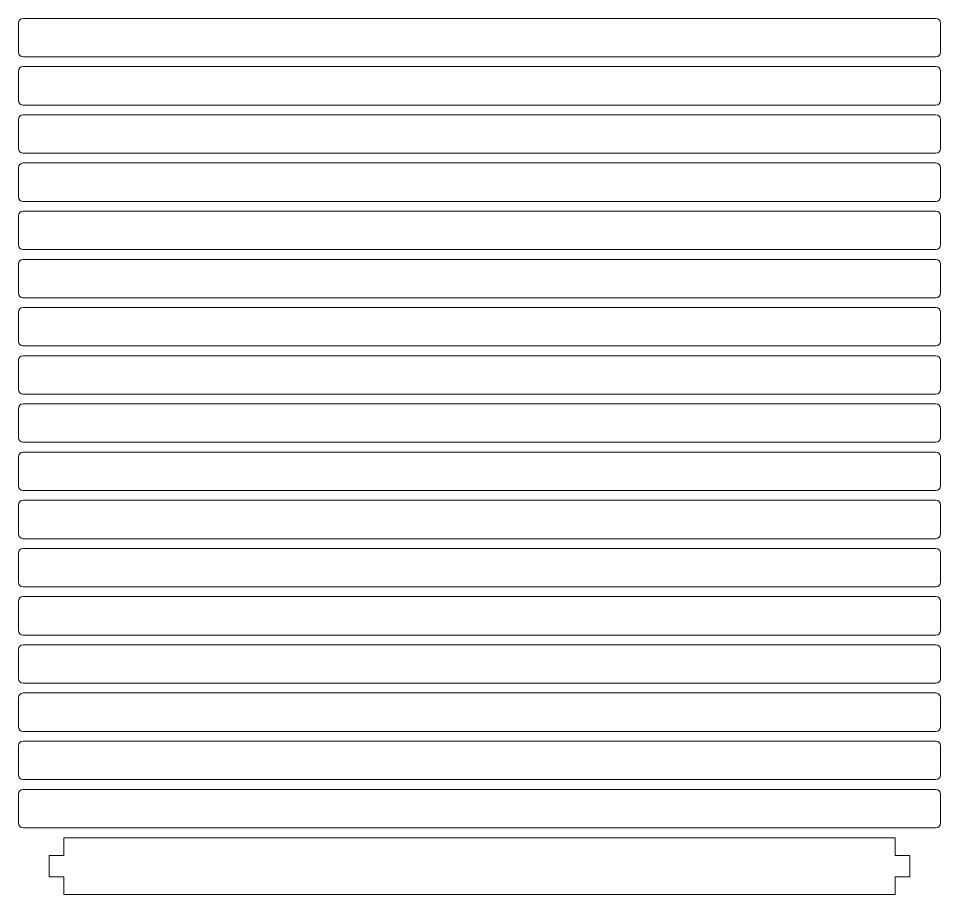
# Model space of a CAD drawing. Header units: millimetres. Extents: x -398 to 398, y -180 to 180.
# Drawn here: x -398.4 to -20.4, y -179.6 to 179.6 of the extents above; entities that cross this region are included whole.
import ezdxf

# ---------------------------------------------------------------- set-up
doc = ezdxf.new("R2010")
doc.units = ezdxf.units.MM
doc.header["$MEASUREMENT"] = 0
doc.layers.add('Camada 1', color=7, linetype='Continuous')

msp = doc.modelspace()

# ---------------------------------------------------------------- linework, layer by layer
at = {"layer": 'Camada 1', "color": 250, "lineweight": 20}
for points, knots in [([(-396.4686, 179.5683), (-396.4686, 179.5683), (-22.2486, 179.5683), (-22.2486, 179.5683), (-22.2486, 179.5683), (-21.2091, 179.5683), (-20.3586, 178.7179), (-20.3586, 177.6783), (-20.3586, 177.6783), (-20.3586, 177.6783), (-20.3586, 165.7083), (-20.3586, 165.7083), (-20.3586, 165.7083), (-20.3586, 164.6688), (-21.2091, 163.8183), (-22.2486, 163.8183), (-22.2486, 163.8183), (-22.2486, 163.8183), (-396.4686, 163.8183), (-396.4686, 163.8183), (-396.4686, 163.8183), (-397.5081, 163.8183), (-398.3586, 164.6688), (-398.3586, 165.7083), (-398.3586, 165.7083), (-398.3586, 165.7083), (-398.3586, 177.6783), (-398.3586, 177.6783), (-398.3586, 177.6783), (-398.3586, 178.7179), (-397.5081, 179.5683), (-396.4686, 179.5683)], [0, 0, 0, 0, 0.11111111, 0.11111111, 0.11111111, 0.11111111, 0.22222222, 0.22222222, 0.22222222, 0.22222222, 0.33333333, 0.33333333, 0.33333333, 0.33333333, 0.44444444, 0.44444444, 0.44444444, 0.44444444, 0.55555556, 0.55555556, 0.55555556, 0.55555556, 0.66666667, 0.66666667, 0.66666667, 0.66666667, 0.77777778, 0.77777778, 0.77777778, 0.77777778, 1, 1, 1, 1]), ([(-396.4686, 159.8178), (-396.4686, 159.8178), (-22.2486, 159.8178), (-22.2486, 159.8178), (-22.2486, 159.8178), (-21.2091, 159.8178), (-20.3586, 158.9674), (-20.3586, 157.9278), (-20.3586, 157.9278), (-20.3586, 157.9278), (-20.3586, 145.9578), (-20.3586, 145.9578), (-20.3586, 145.9578), (-20.3586, 144.9183), (-21.2091, 144.0678), (-22.2486, 144.0678), (-22.2486, 144.0678), (-22.2486, 144.0678), (-396.4686, 144.0678), (-396.4686, 144.0678), (-396.4686, 144.0678), (-397.5081, 144.0678), (-398.3586, 144.9183), (-398.3586, 145.9578), (-398.3586, 145.9578), (-398.3586, 145.9578), (-398.3586, 157.9278), (-398.3586, 157.9278), (-398.3586, 157.9278), (-398.3586, 158.9674), (-397.5081, 159.8178), (-396.4686, 159.8178)], [0, 0, 0, 0, 0.11111111, 0.11111111, 0.11111111, 0.11111111, 0.22222222, 0.22222222, 0.22222222, 0.22222222, 0.33333333, 0.33333333, 0.33333333, 0.33333333, 0.44444444, 0.44444444, 0.44444444, 0.44444444, 0.55555556, 0.55555556, 0.55555556, 0.55555556, 0.66666667, 0.66666667, 0.66666667, 0.66666667, 0.77777778, 0.77777778, 0.77777778, 0.77777778, 1, 1, 1, 1]), ([(-396.4686, 140.0673), (-396.4686, 140.0673), (-22.2486, 140.0673), (-22.2486, 140.0673), (-22.2486, 140.0673), (-21.2091, 140.0673), (-20.3586, 139.2169), (-20.3586, 138.1773), (-20.3586, 138.1773), (-20.3586, 138.1773), (-20.3586, 126.2073), (-20.3586, 126.2073), (-20.3586, 126.2073), (-20.3586, 125.1678), (-21.2091, 124.3173), (-22.2486, 124.3173), (-22.2486, 124.3173), (-22.2486, 124.3173), (-396.4686, 124.3173), (-396.4686, 124.3173), (-396.4686, 124.3173), (-397.5081, 124.3173), (-398.3586, 125.1678), (-398.3586, 126.2073), (-398.3586, 126.2073), (-398.3586, 126.2073), (-398.3586, 138.1773), (-398.3586, 138.1773), (-398.3586, 138.1773), (-398.3586, 139.2169), (-397.5081, 140.0673), (-396.4686, 140.0673)], [0, 0, 0, 0, 0.11111111, 0.11111111, 0.11111111, 0.11111111, 0.22222222, 0.22222222, 0.22222222, 0.22222222, 0.33333333, 0.33333333, 0.33333333, 0.33333333, 0.44444444, 0.44444444, 0.44444444, 0.44444444, 0.55555556, 0.55555556, 0.55555556, 0.55555556, 0.66666667, 0.66666667, 0.66666667, 0.66666667, 0.77777778, 0.77777778, 0.77777778, 0.77777778, 1, 1, 1, 1]), ([(-396.4686, 120.3168), (-396.4686, 120.3168), (-22.2486, 120.3168), (-22.2486, 120.3168), (-22.2486, 120.3168), (-21.2091, 120.3168), (-20.3586, 119.4664), (-20.3586, 118.4268), (-20.3586, 118.4268), (-20.3586, 118.4268), (-20.3586, 106.4568), (-20.3586, 106.4568), (-20.3586, 106.4568), (-20.3586, 105.4173), (-21.2091, 104.5668), (-22.2486, 104.5668), (-22.2486, 104.5668), (-22.2486, 104.5668), (-396.4686, 104.5668), (-396.4686, 104.5668), (-396.4686, 104.5668), (-397.5081, 104.5668), (-398.3586, 105.4173), (-398.3586, 106.4568), (-398.3586, 106.4568), (-398.3586, 106.4568), (-398.3586, 118.4268), (-398.3586, 118.4268), (-398.3586, 118.4268), (-398.3586, 119.4664), (-397.5081, 120.3168), (-396.4686, 120.3168)], [0, 0, 0, 0, 0.11111111, 0.11111111, 0.11111111, 0.11111111, 0.22222222, 0.22222222, 0.22222222, 0.22222222, 0.33333333, 0.33333333, 0.33333333, 0.33333333, 0.44444444, 0.44444444, 0.44444444, 0.44444444, 0.55555556, 0.55555556, 0.55555556, 0.55555556, 0.66666667, 0.66666667, 0.66666667, 0.66666667, 0.77777778, 0.77777778, 0.77777778, 0.77777778, 1, 1, 1, 1]), ([(-396.4686, 100.5663), (-396.4686, 100.5663), (-22.2486, 100.5663), (-22.2486, 100.5663), (-22.2486, 100.5663), (-21.2091, 100.5663), (-20.3586, 99.7159), (-20.3586, 98.6763), (-20.3586, 98.6763), (-20.3586, 98.6763), (-20.3586, 86.7063), (-20.3586, 86.7063), (-20.3586, 86.7063), (-20.3586, 85.6668), (-21.2091, 84.8163), (-22.2486, 84.8163), (-22.2486, 84.8163), (-22.2486, 84.8163), (-396.4686, 84.8163), (-396.4686, 84.8163), (-396.4686, 84.8163), (-397.5081, 84.8163), (-398.3586, 85.6668), (-398.3586, 86.7063), (-398.3586, 86.7063), (-398.3586, 86.7063), (-398.3586, 98.6763), (-398.3586, 98.6763), (-398.3586, 98.6763), (-398.3586, 99.7159), (-397.5081, 100.5663), (-396.4686, 100.5663)], [0, 0, 0, 0, 0.11111111, 0.11111111, 0.11111111, 0.11111111, 0.22222222, 0.22222222, 0.22222222, 0.22222222, 0.33333333, 0.33333333, 0.33333333, 0.33333333, 0.44444444, 0.44444444, 0.44444444, 0.44444444, 0.55555556, 0.55555556, 0.55555556, 0.55555556, 0.66666667, 0.66666667, 0.66666667, 0.66666667, 0.77777778, 0.77777778, 0.77777778, 0.77777778, 1, 1, 1, 1]), ([(-396.4686, 80.8158), (-396.4686, 80.8158), (-22.2486, 80.8158), (-22.2486, 80.8158), (-22.2486, 80.8158), (-21.2091, 80.8158), (-20.3586, 79.9654), (-20.3586, 78.9258), (-20.3586, 78.9258), (-20.3586, 78.9258), (-20.3586, 66.9558), (-20.3586, 66.9558), (-20.3586, 66.9558), (-20.3586, 65.9163), (-21.2091, 65.0658), (-22.2486, 65.0658), (-22.2486, 65.0658), (-22.2486, 65.0658), (-396.4686, 65.0658), (-396.4686, 65.0658), (-396.4686, 65.0658), (-397.5081, 65.0658), (-398.3586, 65.9163), (-398.3586, 66.9558), (-398.3586, 66.9558), (-398.3586, 66.9558), (-398.3586, 78.9258), (-398.3586, 78.9258), (-398.3586, 78.9258), (-398.3586, 79.9654), (-397.5081, 80.8158), (-396.4686, 80.8158)], [0, 0, 0, 0, 0.11111111, 0.11111111, 0.11111111, 0.11111111, 0.22222222, 0.22222222, 0.22222222, 0.22222222, 0.33333333, 0.33333333, 0.33333333, 0.33333333, 0.44444444, 0.44444444, 0.44444444, 0.44444444, 0.55555556, 0.55555556, 0.55555556, 0.55555556, 0.66666667, 0.66666667, 0.66666667, 0.66666667, 0.77777778, 0.77777778, 0.77777778, 0.77777778, 1, 1, 1, 1]), ([(-396.4686, 61.0653), (-396.4686, 61.0653), (-22.2486, 61.0653), (-22.2486, 61.0653), (-22.2486, 61.0653), (-21.2091, 61.0653), (-20.3586, 60.2149), (-20.3586, 59.1753), (-20.3586, 59.1753), (-20.3586, 59.1753), (-20.3586, 47.2053), (-20.3586, 47.2053), (-20.3586, 47.2053), (-20.3586, 46.1658), (-21.2091, 45.3153), (-22.2486, 45.3153), (-22.2486, 45.3153), (-22.2486, 45.3153), (-396.4686, 45.3153), (-396.4686, 45.3153), (-396.4686, 45.3153), (-397.5081, 45.3153), (-398.3586, 46.1658), (-398.3586, 47.2053), (-398.3586, 47.2053), (-398.3586, 47.2053), (-398.3586, 59.1753), (-398.3586, 59.1753), (-398.3586, 59.1753), (-398.3586, 60.2149), (-397.5081, 61.0653), (-396.4686, 61.0653)], [0, 0, 0, 0, 0.11111111, 0.11111111, 0.11111111, 0.11111111, 0.22222222, 0.22222222, 0.22222222, 0.22222222, 0.33333333, 0.33333333, 0.33333333, 0.33333333, 0.44444444, 0.44444444, 0.44444444, 0.44444444, 0.55555556, 0.55555556, 0.55555556, 0.55555556, 0.66666667, 0.66666667, 0.66666667, 0.66666667, 0.77777778, 0.77777778, 0.77777778, 0.77777778, 1, 1, 1, 1]), ([(-396.4686, 41.3148), (-396.4686, 41.3148), (-22.2486, 41.3148), (-22.2486, 41.3148), (-22.2486, 41.3148), (-21.2091, 41.3148), (-20.3586, 40.4644), (-20.3586, 39.4248), (-20.3586, 39.4248), (-20.3586, 39.4248), (-20.3586, 27.4548), (-20.3586, 27.4548), (-20.3586, 27.4548), (-20.3586, 26.4153), (-21.2091, 25.5648), (-22.2486, 25.5648), (-22.2486, 25.5648), (-22.2486, 25.5648), (-396.4686, 25.5648), (-396.4686, 25.5648), (-396.4686, 25.5648), (-397.5081, 25.5648), (-398.3586, 26.4153), (-398.3586, 27.4548), (-398.3586, 27.4548), (-398.3586, 27.4548), (-398.3586, 39.4248), (-398.3586, 39.4248), (-398.3586, 39.4248), (-398.3586, 40.4644), (-397.5081, 41.3148), (-396.4686, 41.3148)], [0, 0, 0, 0, 0.11111111, 0.11111111, 0.11111111, 0.11111111, 0.22222222, 0.22222222, 0.22222222, 0.22222222, 0.33333333, 0.33333333, 0.33333333, 0.33333333, 0.44444444, 0.44444444, 0.44444444, 0.44444444, 0.55555556, 0.55555556, 0.55555556, 0.55555556, 0.66666667, 0.66666667, 0.66666667, 0.66666667, 0.77777778, 0.77777778, 0.77777778, 0.77777778, 1, 1, 1, 1]), ([(-396.4686, 21.5643), (-396.4686, 21.5643), (-22.2486, 21.5643), (-22.2486, 21.5643), (-22.2486, 21.5643), (-21.2091, 21.5643), (-20.3586, 20.7139), (-20.3586, 19.6743), (-20.3586, 19.6743), (-20.3586, 19.6743), (-20.3586, 7.7043), (-20.3586, 7.7043), (-20.3586, 7.7043), (-20.3586, 6.6648), (-21.2091, 5.8143), (-22.2486, 5.8143), (-22.2486, 5.8143), (-22.2486, 5.8143), (-396.4686, 5.8143), (-396.4686, 5.8143), (-396.4686, 5.8143), (-397.5081, 5.8143), (-398.3586, 6.6648), (-398.3586, 7.7043), (-398.3586, 7.7043), (-398.3586, 7.7043), (-398.3586, 19.6743), (-398.3586, 19.6743), (-398.3586, 19.6743), (-398.3586, 20.7139), (-397.5081, 21.5643), (-396.4686, 21.5643)], [0, 0, 0, 0, 0.11111111, 0.11111111, 0.11111111, 0.11111111, 0.22222222, 0.22222222, 0.22222222, 0.22222222, 0.33333333, 0.33333333, 0.33333333, 0.33333333, 0.44444444, 0.44444444, 0.44444444, 0.44444444, 0.55555556, 0.55555556, 0.55555556, 0.55555556, 0.66666667, 0.66666667, 0.66666667, 0.66666667, 0.77777778, 0.77777778, 0.77777778, 0.77777778, 1, 1, 1, 1]), ([(-396.4686, 1.8138), (-396.4686, 1.8138), (-22.2486, 1.8138), (-22.2486, 1.8138), (-22.2486, 1.8138), (-21.2091, 1.8138), (-20.3586, 0.9634), (-20.3586, -0.0761), (-20.3586, -0.0761), (-20.3586, -0.0761), (-20.3586, -12.0461), (-20.3586, -12.0461), (-20.3586, -12.0461), (-20.3586, -13.0856), (-21.2091, -13.9361), (-22.2486, -13.9361), (-22.2486, -13.9361), (-22.2486, -13.9361), (-396.4686, -13.9361), (-396.4686, -13.9361), (-396.4686, -13.9361), (-397.5081, -13.9361), (-398.3586, -13.0856), (-398.3586, -12.0461), (-398.3586, -12.0461), (-398.3586, -12.0461), (-398.3586, -0.0761), (-398.3586, -0.0761), (-398.3586, -0.0761), (-398.3586, 0.9634), (-397.5081, 1.8138), (-396.4686, 1.8138)], [0, 0, 0, 0, 0.11111111, 0.11111111, 0.11111111, 0.11111111, 0.22222222, 0.22222222, 0.22222222, 0.22222222, 0.33333333, 0.33333333, 0.33333333, 0.33333333, 0.44444444, 0.44444444, 0.44444444, 0.44444444, 0.55555556, 0.55555556, 0.55555556, 0.55555556, 0.66666667, 0.66666667, 0.66666667, 0.66666667, 0.77777778, 0.77777778, 0.77777778, 0.77777778, 1, 1, 1, 1]), ([(-396.4686, -17.9366), (-396.4686, -17.9366), (-22.2486, -17.9366), (-22.2486, -17.9366), (-22.2486, -17.9366), (-21.2091, -17.9366), (-20.3586, -18.7871), (-20.3586, -19.8266), (-20.3586, -19.8266), (-20.3586, -19.8266), (-20.3586, -31.7966), (-20.3586, -31.7966), (-20.3586, -31.7966), (-20.3586, -32.8361), (-21.2091, -33.6866), (-22.2486, -33.6866), (-22.2486, -33.6866), (-22.2486, -33.6866), (-396.4686, -33.6866), (-396.4686, -33.6866), (-396.4686, -33.6866), (-397.5081, -33.6866), (-398.3586, -32.8361), (-398.3586, -31.7966), (-398.3586, -31.7966), (-398.3586, -31.7966), (-398.3586, -19.8266), (-398.3586, -19.8266), (-398.3586, -19.8266), (-398.3586, -18.7871), (-397.5081, -17.9366), (-396.4686, -17.9366)], [0, 0, 0, 0, 0.11111111, 0.11111111, 0.11111111, 0.11111111, 0.22222222, 0.22222222, 0.22222222, 0.22222222, 0.33333333, 0.33333333, 0.33333333, 0.33333333, 0.44444444, 0.44444444, 0.44444444, 0.44444444, 0.55555556, 0.55555556, 0.55555556, 0.55555556, 0.66666667, 0.66666667, 0.66666667, 0.66666667, 0.77777778, 0.77777778, 0.77777778, 0.77777778, 1, 1, 1, 1]), ([(-396.4686, -37.6871), (-396.4686, -37.6871), (-22.2486, -37.6871), (-22.2486, -37.6871), (-22.2486, -37.6871), (-21.2091, -37.6871), (-20.3586, -38.5376), (-20.3586, -39.5771), (-20.3586, -39.5771), (-20.3586, -39.5771), (-20.3586, -51.5471), (-20.3586, -51.5471), (-20.3586, -51.5471), (-20.3586, -52.5866), (-21.2091, -53.4371), (-22.2486, -53.4371), (-22.2486, -53.4371), (-22.2486, -53.4371), (-396.4686, -53.4371), (-396.4686, -53.4371), (-396.4686, -53.4371), (-397.5081, -53.4371), (-398.3586, -52.5866), (-398.3586, -51.5471), (-398.3586, -51.5471), (-398.3586, -51.5471), (-398.3586, -39.5771), (-398.3586, -39.5771), (-398.3586, -39.5771), (-398.3586, -38.5376), (-397.5081, -37.6871), (-396.4686, -37.6871)], [0, 0, 0, 0, 0.11111111, 0.11111111, 0.11111111, 0.11111111, 0.22222222, 0.22222222, 0.22222222, 0.22222222, 0.33333333, 0.33333333, 0.33333333, 0.33333333, 0.44444444, 0.44444444, 0.44444444, 0.44444444, 0.55555556, 0.55555556, 0.55555556, 0.55555556, 0.66666667, 0.66666667, 0.66666667, 0.66666667, 0.77777778, 0.77777778, 0.77777778, 0.77777778, 1, 1, 1, 1]), ([(-396.4686, -57.4376), (-396.4686, -57.4376), (-22.2486, -57.4376), (-22.2486, -57.4376), (-22.2486, -57.4376), (-21.2091, -57.4376), (-20.3586, -58.2881), (-20.3586, -59.3276), (-20.3586, -59.3276), (-20.3586, -59.3276), (-20.3586, -71.2976), (-20.3586, -71.2976), (-20.3586, -71.2976), (-20.3586, -72.3371), (-21.2091, -73.1876), (-22.2486, -73.1876), (-22.2486, -73.1876), (-22.2486, -73.1876), (-396.4686, -73.1876), (-396.4686, -73.1876), (-396.4686, -73.1876), (-397.5081, -73.1876), (-398.3586, -72.3371), (-398.3586, -71.2976), (-398.3586, -71.2976), (-398.3586, -71.2976), (-398.3586, -59.3276), (-398.3586, -59.3276), (-398.3586, -59.3276), (-398.3586, -58.2881), (-397.5081, -57.4376), (-396.4686, -57.4376)], [0, 0, 0, 0, 0.11111111, 0.11111111, 0.11111111, 0.11111111, 0.22222222, 0.22222222, 0.22222222, 0.22222222, 0.33333333, 0.33333333, 0.33333333, 0.33333333, 0.44444444, 0.44444444, 0.44444444, 0.44444444, 0.55555556, 0.55555556, 0.55555556, 0.55555556, 0.66666667, 0.66666667, 0.66666667, 0.66666667, 0.77777778, 0.77777778, 0.77777778, 0.77777778, 1, 1, 1, 1]), ([(-396.4686, -77.1881), (-396.4686, -77.1881), (-22.2486, -77.1881), (-22.2486, -77.1881), (-22.2486, -77.1881), (-21.2091, -77.1881), (-20.3586, -78.0386), (-20.3586, -79.0781), (-20.3586, -79.0781), (-20.3586, -79.0781), (-20.3586, -91.0481), (-20.3586, -91.0481), (-20.3586, -91.0481), (-20.3586, -92.0876), (-21.2091, -92.9381), (-22.2486, -92.9381), (-22.2486, -92.9381), (-22.2486, -92.9381), (-396.4686, -92.9381), (-396.4686, -92.9381), (-396.4686, -92.9381), (-397.5081, -92.9381), (-398.3586, -92.0876), (-398.3586, -91.0481), (-398.3586, -91.0481), (-398.3586, -91.0481), (-398.3586, -79.0781), (-398.3586, -79.0781), (-398.3586, -79.0781), (-398.3586, -78.0386), (-397.5081, -77.1881), (-396.4686, -77.1881)], [0, 0, 0, 0, 0.11111111, 0.11111111, 0.11111111, 0.11111111, 0.22222222, 0.22222222, 0.22222222, 0.22222222, 0.33333333, 0.33333333, 0.33333333, 0.33333333, 0.44444444, 0.44444444, 0.44444444, 0.44444444, 0.55555556, 0.55555556, 0.55555556, 0.55555556, 0.66666667, 0.66666667, 0.66666667, 0.66666667, 0.77777778, 0.77777778, 0.77777778, 0.77777778, 1, 1, 1, 1]), ([(-396.4686, -96.9386), (-396.4686, -96.9386), (-22.2486, -96.9386), (-22.2486, -96.9386), (-22.2486, -96.9386), (-21.2091, -96.9386), (-20.3586, -97.7891), (-20.3586, -98.8286), (-20.3586, -98.8286), (-20.3586, -98.8286), (-20.3586, -110.7986), (-20.3586, -110.7986), (-20.3586, -110.7986), (-20.3586, -111.8381), (-21.2091, -112.6886), (-22.2486, -112.6886), (-22.2486, -112.6886), (-22.2486, -112.6886), (-396.4686, -112.6886), (-396.4686, -112.6886), (-396.4686, -112.6886), (-397.5081, -112.6886), (-398.3586, -111.8381), (-398.3586, -110.7986), (-398.3586, -110.7986), (-398.3586, -110.7986), (-398.3586, -98.8286), (-398.3586, -98.8286), (-398.3586, -98.8286), (-398.3586, -97.7891), (-397.5081, -96.9386), (-396.4686, -96.9386)], [0, 0, 0, 0, 0.11111111, 0.11111111, 0.11111111, 0.11111111, 0.22222222, 0.22222222, 0.22222222, 0.22222222, 0.33333333, 0.33333333, 0.33333333, 0.33333333, 0.44444444, 0.44444444, 0.44444444, 0.44444444, 0.55555556, 0.55555556, 0.55555556, 0.55555556, 0.66666667, 0.66666667, 0.66666667, 0.66666667, 0.77777778, 0.77777778, 0.77777778, 0.77777778, 1, 1, 1, 1]), ([(-396.4686, -116.6891), (-396.4686, -116.6891), (-22.2486, -116.6891), (-22.2486, -116.6891), (-22.2486, -116.6891), (-21.2091, -116.6891), (-20.3586, -117.5396), (-20.3586, -118.5791), (-20.3586, -118.5791), (-20.3586, -118.5791), (-20.3586, -130.5491), (-20.3586, -130.5491), (-20.3586, -130.5491), (-20.3586, -131.5886), (-21.2091, -132.4391), (-22.2486, -132.4391), (-22.2486, -132.4391), (-22.2486, -132.4391), (-396.4686, -132.4391), (-396.4686, -132.4391), (-396.4686, -132.4391), (-397.5081, -132.4391), (-398.3586, -131.5886), (-398.3586, -130.5491), (-398.3586, -130.5491), (-398.3586, -130.5491), (-398.3586, -118.5791), (-398.3586, -118.5791), (-398.3586, -118.5791), (-398.3586, -117.5396), (-397.5081, -116.6891), (-396.4686, -116.6891)], [0, 0, 0, 0, 0.11111111, 0.11111111, 0.11111111, 0.11111111, 0.22222222, 0.22222222, 0.22222222, 0.22222222, 0.33333333, 0.33333333, 0.33333333, 0.33333333, 0.44444444, 0.44444444, 0.44444444, 0.44444444, 0.55555556, 0.55555556, 0.55555556, 0.55555556, 0.66666667, 0.66666667, 0.66666667, 0.66666667, 0.77777778, 0.77777778, 0.77777778, 0.77777778, 1, 1, 1, 1]), ([(-396.4686, -136.4396), (-396.4686, -136.4396), (-22.2486, -136.4396), (-22.2486, -136.4396), (-22.2486, -136.4396), (-21.2091, -136.4396), (-20.3586, -137.2901), (-20.3586, -138.3296), (-20.3586, -138.3296), (-20.3586, -138.3296), (-20.3586, -150.2996), (-20.3586, -150.2996), (-20.3586, -150.2996), (-20.3586, -151.3391), (-21.2091, -152.1896), (-22.2486, -152.1896), (-22.2486, -152.1896), (-22.2486, -152.1896), (-396.4686, -152.1896), (-396.4686, -152.1896), (-396.4686, -152.1896), (-397.5081, -152.1896), (-398.3586, -151.3391), (-398.3586, -150.2996), (-398.3586, -150.2996), (-398.3586, -150.2996), (-398.3586, -138.3296), (-398.3586, -138.3296), (-398.3586, -138.3296), (-398.3586, -137.2901), (-397.5081, -136.4396), (-396.4686, -136.4396)], [0, 0, 0, 0, 0.11111111, 0.11111111, 0.11111111, 0.11111111, 0.22222222, 0.22222222, 0.22222222, 0.22222222, 0.33333333, 0.33333333, 0.33333333, 0.33333333, 0.44444444, 0.44444444, 0.44444444, 0.44444444, 0.55555556, 0.55555556, 0.55555556, 0.55555556, 0.66666667, 0.66666667, 0.66666667, 0.66666667, 0.77777778, 0.77777778, 0.77777778, 0.77777778, 1, 1, 1, 1]), ([(-38.9593, -160.6979), (-38.9593, -160.6979), (-38.9593, -156.2584), (-38.9593, -156.2584), (-38.9593, -156.2584), (-38.9593, -156.2584), (-379.7578, -156.2584), (-379.7578, -156.2584), (-379.7578, -156.2584), (-379.7578, -156.2584), (-379.7578, -160.6979), (-379.7578, -160.6979), (-379.7578, -160.6979), (-379.7578, -160.6979), (-379.7578, -163.5267), (-379.7578, -163.5267), (-379.7578, -163.5267), (-379.7578, -163.5267), (-385.7586, -163.5267), (-385.7586, -163.5267), (-385.7586, -163.5267), (-385.7586, -163.5267), (-385.7586, -172.3002), (-385.7586, -172.3002), (-385.7586, -172.3002), (-385.7586, -172.3002), (-379.7578, -172.3002), (-379.7578, -172.3002), (-379.7578, -172.3002), (-379.7578, -172.3002), (-379.7578, -175.129), (-379.7578, -175.129), (-379.7578, -175.129), (-379.7578, -175.129), (-379.7578, -179.5684), (-379.7578, -179.5684), (-379.7578, -179.5684), (-379.7578, -179.5684), (-38.9593, -179.5684), (-38.9593, -179.5684), (-38.9593, -179.5684), (-38.9593, -179.5684), (-38.9593, -175.129), (-38.9593, -175.129), (-38.9593, -175.129), (-38.9593, -175.129), (-38.9593, -172.3002), (-38.9593, -172.3002), (-38.9593, -172.3002), (-38.9593, -172.3002), (-32.9586, -172.3002), (-32.9586, -172.3002), (-32.9586, -172.3002), (-32.9586, -172.3002), (-32.9586, -163.5267), (-32.9586, -163.5267), (-32.9586, -163.5267), (-32.9586, -163.5267), (-38.9593, -163.5267), (-38.9593, -163.5267), (-38.9593, -163.5267), (-38.9593, -163.5267), (-38.9593, -160.6979), (-38.9593, -160.6979)], [0, 0, 0, 0, 0.05882353, 0.05882353, 0.05882353, 0.05882353, 0.11764706, 0.11764706, 0.11764706, 0.11764706, 0.17647059, 0.17647059, 0.17647059, 0.17647059, 0.23529412, 0.23529412, 0.23529412, 0.23529412, 0.29411765, 0.29411765, 0.29411765, 0.29411765, 0.35294118, 0.35294118, 0.35294118, 0.35294118, 0.41176471, 0.41176471, 0.41176471, 0.41176471, 0.47058824, 0.47058824, 0.47058824, 0.47058824, 0.52941176, 0.52941176, 0.52941176, 0.52941176, 0.58823529, 0.58823529, 0.58823529, 0.58823529, 0.64705882, 0.64705882, 0.64705882, 0.64705882, 0.70588235, 0.70588235, 0.70588235, 0.70588235, 0.76470588, 0.76470588, 0.76470588, 0.76470588, 0.82352941, 0.82352941, 0.82352941, 0.82352941, 0.88235294, 0.88235294, 0.88235294, 0.88235294, 1, 1, 1, 1])]:
    msp.add_open_spline(points, degree=3, knots=knots, dxfattribs=at)

doc.saveas('drawing.dxf')
